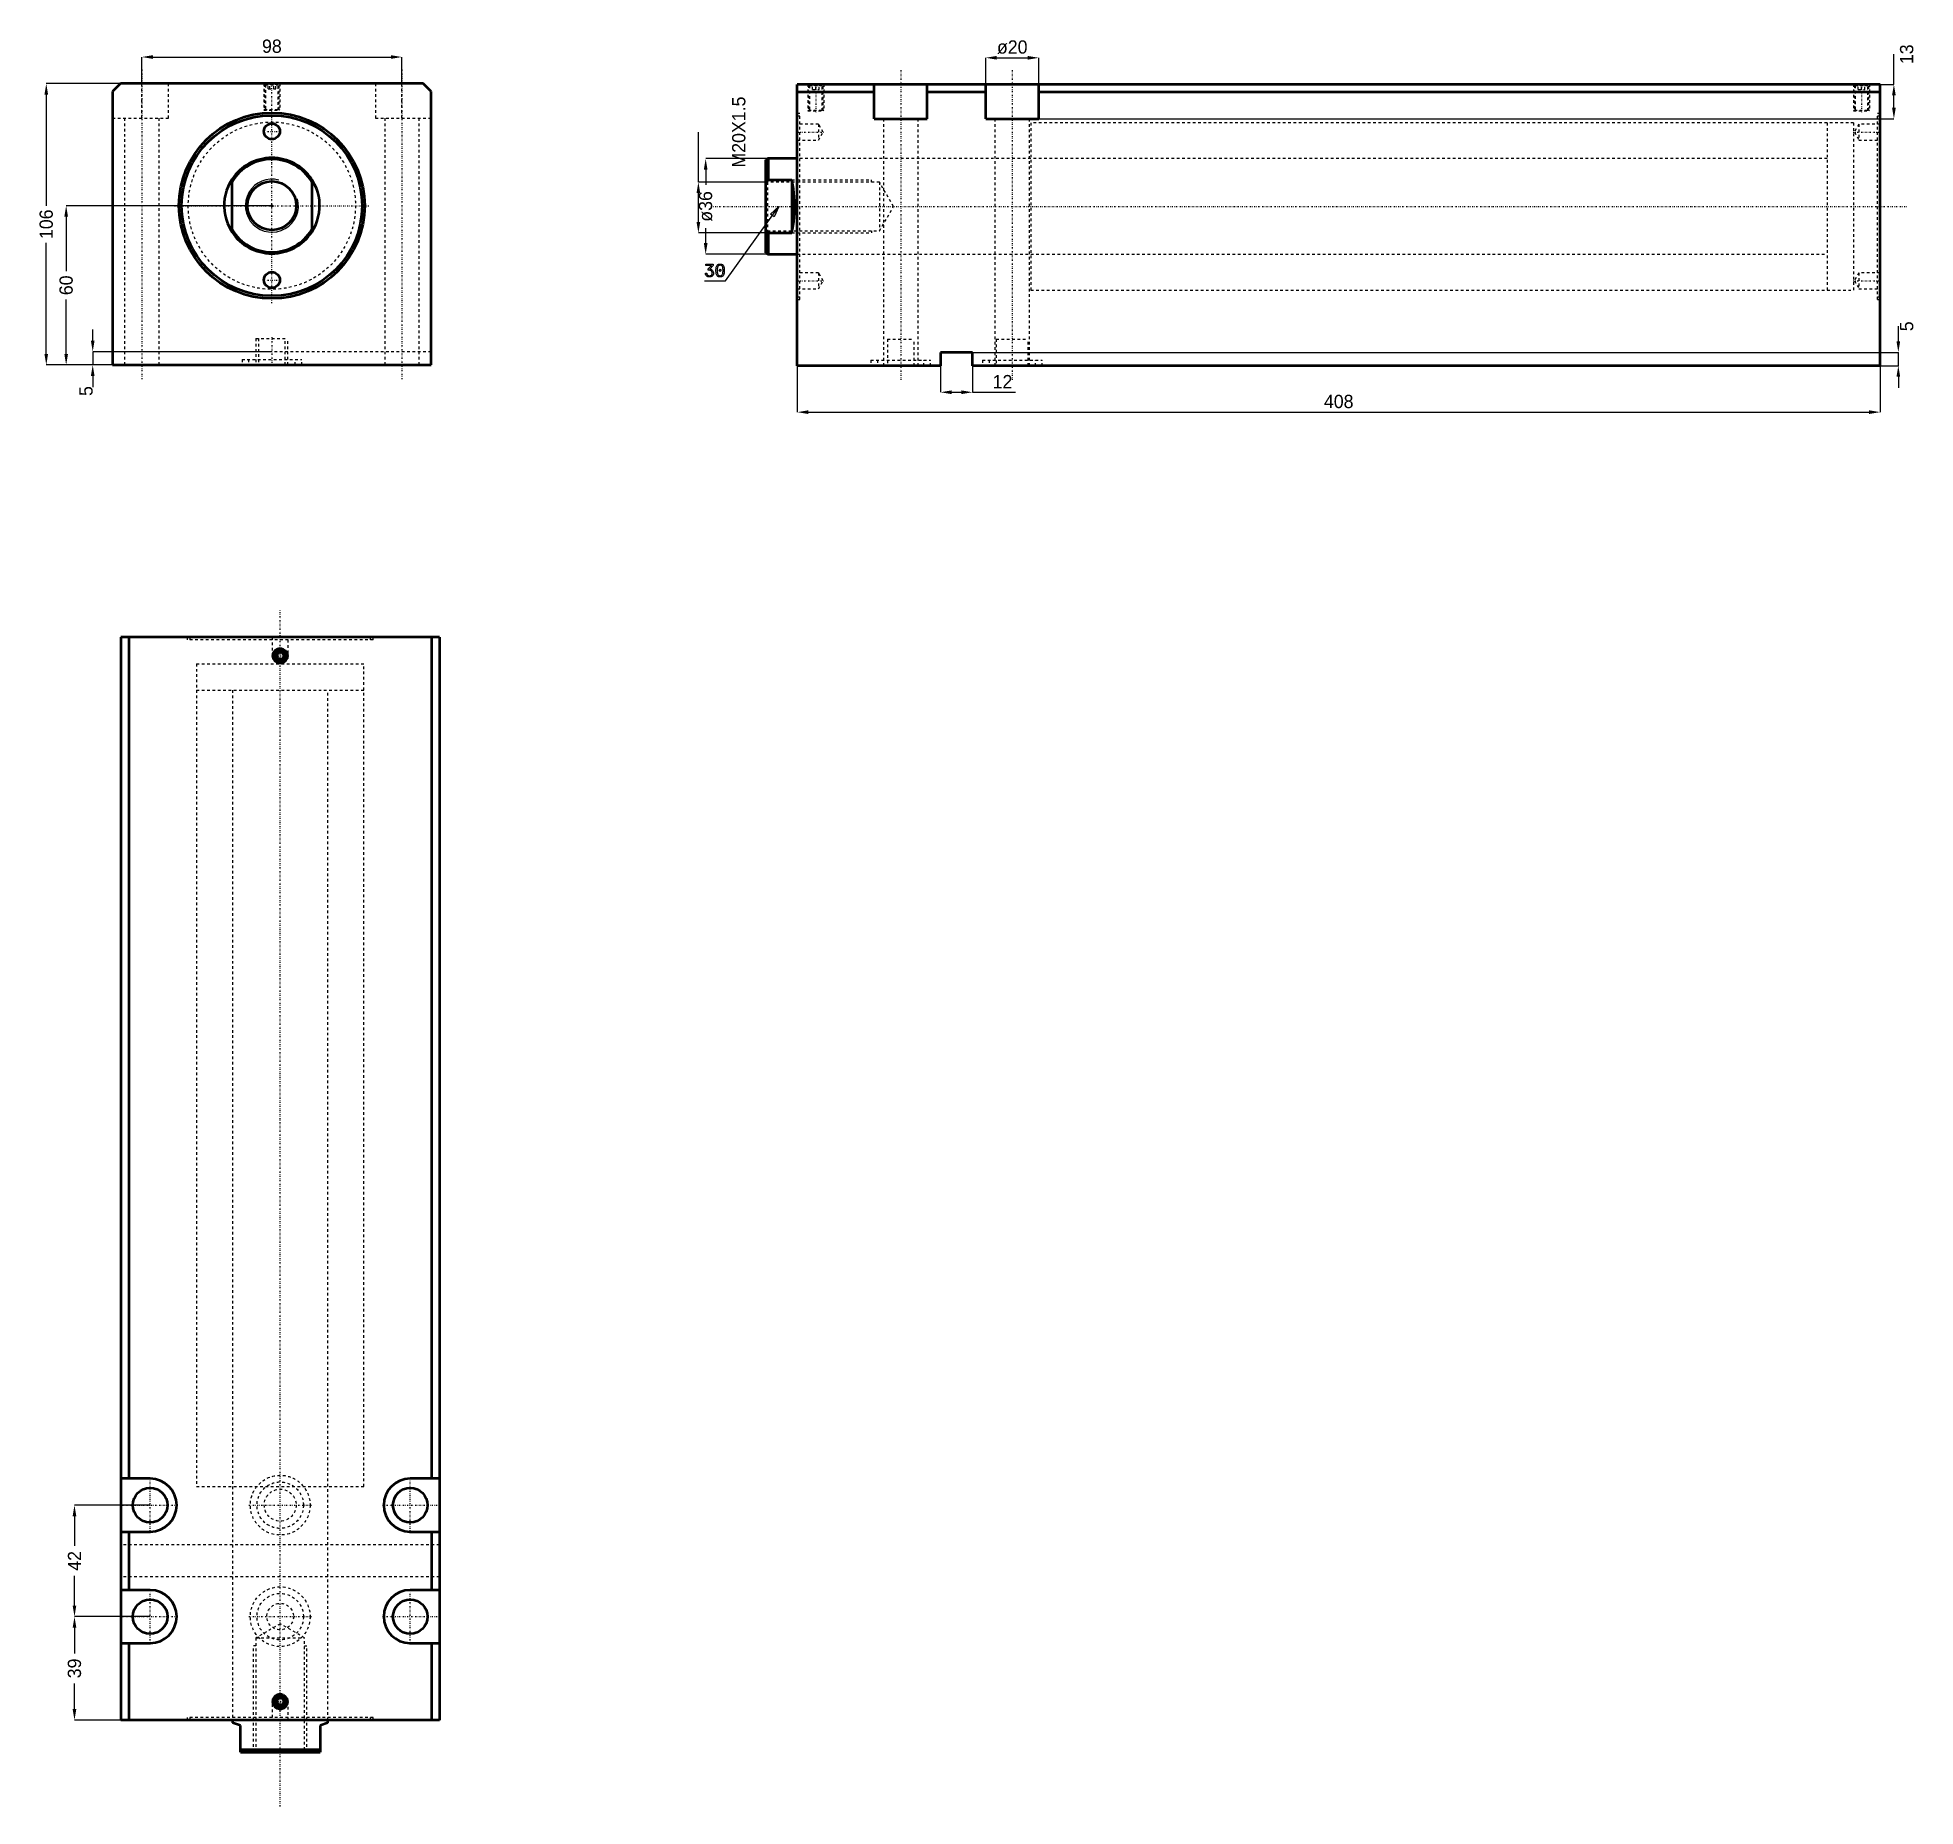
# Model space of a CAD drawing. Header units: millimetres. Extents: x -88 to 619, y -603 to 63.
import ezdxf

# ---------------------------------------------------------------- set-up
doc = ezdxf.new("R2010")
doc.units = ezdxf.units.MM
doc.linetypes.add('Center', pattern=[1.5, 0.45, -0.5, 0.05, -0.5])
doc.linetypes.add('Dashed', pattern=[2, 1, -1])
for name, color, linetype, lineweight in [('2d ConnectionPoints', 7, 'Continuous', 50), ('AM_0', 7, 'Continuous', 50), ('AM_5', 3, 'Continuous', 25), ('AM_7', 7, 'Center', 25), ('AM_9', 6, 'Dashed', 25)]:
    doc.layers.add(name, color=color, linetype=linetype, lineweight=lineweight)
doc.dimstyles.new('ISO-25', dxfattribs={"dimtxt": 2.5, "dimasz": 2.5, "dimexe": 1.25, "dimexo": 0.625, "dimtad": 1, "dimtxsty": 'Standard', "dimcen": 2.5, "dimadec": 0, "dimazin": 0, "dimtfac": 1, "dimtmove": 0, "dimatfit": 3, "dimfxl": 0, "dimarcsym": 0})

# ---------------------------------------------------------------- blocks, each defined once
blk = doc.blocks.new('1_JECX_MF_INLA_63_300_0_rod__0_in_JECX_MF_160_INLA_63_300_0__0')
at = {"layer": 'AM_0'}
for p, q in [((-15, -9.95), (-15, 9.95)), ((15, 9.95), (15, -9.95))]:
    blk.add_line(p, q, dxfattribs=at)
for points in [[(-15, 9.95), (-15.81, 8.6), (-16.5, 7.19), (-17.06, 5.73), (-17.5, 4.22), (-17.8, 2.68), (-17.97, 1.12), (-17.99, -0.45), (-17.89, -2.02), (-17.64, -3.57), (-17.26, -5.1), (-16.75, -6.58), (-16.12, -8.02), (-15.36, -9.39), (-15, -9.95)], [(15, -9.95), (15.81, -8.6), (16.5, -7.19), (17.06, -5.73), (17.5, -4.22), (17.8, -2.68), (17.97, -1.12), (17.99, 0.45), (17.89, 2.02), (17.64, 3.57), (17.26, 5.1), (16.75, 6.58), (16.12, 8.02), (15.36, 9.39), (15, 9.95)]]:
    blk.add_lwpolyline(points, dxfattribs=at)
blk.add_circle((0, 0), 9.19, dxfattribs=at)
for radius, start, end in [(18, 33.55731, 146.44269), (17.5, 31.00272, 148.99728), (17.5, 211.00272, 328.99728), (18, 213.55731, 326.44269)]:
    blk.add_arc((0, 0), radius, start, end, dxfattribs=at)
at = {"layer": 'AM_5'}
blk.add_arc((0, 0), 10, 75, 15, dxfattribs=at)
blk = doc.blocks.new('2_JECX_MF_EXLA_63_300_0_body__0_in_JECX_MF_160_INLA_63_300_0__0')
at = {"layer": 'AM_0'}
for p, q in [((-57, 46), (-60, 43)), ((-60, 43), (-60, -60)), ((57, 46), (-57, 46)), ((60, 43), (57, 46)), ((60, -60), (60, 43)), ((-60, -60), (60, -60))]:
    blk.add_line(p, q, dxfattribs=at)
for centre, radius in [((0, 0), 35), ((0, 0), 34), ((0, 28), 3), ((0, -28), 3)]:
    blk.add_circle(centre, radius, dxfattribs=at)
at = {"layer": 'AM_5', "linetype": 'Dashed'}
for p, q in [((-3, 46), (-3, 36)), ((3, 46), (3, 36))]:
    blk.add_line(p, q, dxfattribs=at)
at = {"layer": 'AM_7'}
for p, q in [((-49, 51.3), (-49, -65.3)), ((49, 51.3), (49, -65.3)), ((0, -36.75), (0, 46.5)), ((-3.15, 28), (3.15, 28)), ((-36.75, 0), (36.75, 0)), ((-3.15, -28), (3.15, -28)), ((0, -49.5), (0, -60.5))]:
    blk.add_line(p, q, dxfattribs=at)
at = {"layer": 'AM_9'}
for p, q in [((-49, 33), (-49, 46)), ((-39, 33), (-39, 46)), ((-3, 46), (-2.73, 45.73)), ((-2.73, 45.73), (-2.73, 36.27)), ((-2.73, 45.73), (2.73, 45.73)), ((-1.9, 46), (-2.4, 45.5)), ((-2.4, 45.5), (2.4, 45.5)), ((-2.4, 45.5), (-2.4, 36)), ((-1.44, 44), (-1.44, 46)), ((-1.44, 44), (1.44, 44)), ((-0.72, 44), (-0.72, 46)), ((0.72, 44), (0.72, 46)), ((1.44, 44), (1.44, 46)), ((2.4, 45.5), (1.9, 46)), ((2.4, 36), (2.4, 45.5)), ((2.73, 45.73), (3, 46)), ((2.73, 36.27), (2.73, 45.73)), ((39, 46), (39, 33)), ((49, 33), (49, 46)), ((-2.73, 36.27), (-3, 36)), ((-3, 36), (3, 36)), ((-2.73, 36.27), (2.73, 36.27)), ((3, 36), (2.73, 36.27)), ((-60, 33), (-39, 33)), ((-55.5, 33), (-55.5, -60)), ((-42.5, -60), (-42.5, 33)), ((39, 33), (60, 33)), ((42.5, 33), (42.5, -60)), ((55.5, -60), (55.5, 33)), ((60, -55), (-60, -55)), ((-6, -50), (6, -50)), ((-6, -50), (-6, -60)), ((-5, -50), (-5, -60)), ((5, -60), (5, -50)), ((6, -60), (6, -50)), ((-11.25, -57.9), (11.25, -57.9)), ((-11.25, -57.9), (-11.25, -60)), ((-8.75, -57.9), (-8.75, -60)), ((8.75, -60), (8.75, -57.9)), ((11.25, -60), (11.25, -57.9))]:
    blk.add_line(p, q, dxfattribs=at)
blk.add_circle((0, 0), 31.5, dxfattribs=at)
blk = doc.blocks.new('*D3')
at = {"layer": 'AM_5', "color": 0, "lineweight": -2}
for p, q in [((-49, 46), (-49, 56)), ((-44.83, 56), (44.83, 56)), ((49, 46), (49, 56))]:
    blk.add_line(p, q, dxfattribs=at)
at = {"layer": 'AM_5', "color": 0}
for points in [[(-44.83, 56.69), (-44.83, 55.31), (-49, 56)], [(44.83, 55.31), (44.83, 56.69), (49, 56)]]:
    blk.add_solid(points, dxfattribs=at)
at = {"layer": 'Defpoints', "color": 0}
for p in [(49, 56), (-49, 46), (49, 46)]:
    blk.add_point(p, dxfattribs=at)
at = {"layer": 'AM_5', "color": 0, "insert": (0, 60.05), "char_height": 5, "attachment_point": 5}
blk.add_mtext('98', dxfattribs=at)
blk = doc.blocks.new('*D4')
at = {"layer": 'AM_5', "color": 0, "lineweight": -2}
for p, q in [((-57, 46), (-85, 46)), ((-85, 41.83), (-85, -0.03)), ((-85, -55.83), (-85, -13.97)), ((-60, -60), (-85, -60))]:
    blk.add_line(p, q, dxfattribs=at)
at = {"layer": 'AM_5', "color": 0}
for points in [[(-84.31, 41.83), (-85.69, 41.83), (-85, 46)], [(-85.69, -55.83), (-84.31, -55.83), (-85, -60)]]:
    blk.add_solid(points, dxfattribs=at)
at = {"layer": 'Defpoints', "color": 0}
for p in [(-57, 46), (-85, -60), (-60, -60)]:
    blk.add_point(p, dxfattribs=at)
at = {"layer": 'AM_5', "color": 0, "insert": (-85, -7), "char_height": 5, "attachment_point": 5, "rotation": 90}
blk.add_mtext('106', dxfattribs=at)
blk = doc.blocks.new('*D5')
at = {"layer": 'AM_5', "color": 0, "lineweight": -2}
for p, q in [((0, 0), (-77.5, 0)), ((-77.5, -4.17), (-77.5, -24.69)), ((-77.5, -55.83), (-77.5, -35.31)), ((-60, -60), (-77.5, -60))]:
    blk.add_line(p, q, dxfattribs=at)
at = {"layer": 'AM_5', "color": 0}
for points in [[(-76.81, -4.17), (-78.19, -4.17), (-77.5, 0)], [(-78.19, -55.83), (-76.81, -55.83), (-77.5, -60)]]:
    blk.add_solid(points, dxfattribs=at)
at = {"layer": 'Defpoints', "color": 0}
for p in [(0, 0), (-77.5, -60), (-60, -60)]:
    blk.add_point(p, dxfattribs=at)
at = {"layer": 'AM_5', "color": 0, "insert": (-77.5, -30), "char_height": 5, "attachment_point": 5, "rotation": 90}
blk.add_mtext('60', dxfattribs=at)
blk = doc.blocks.new('*D6')
at = {"layer": 'AM_5', "color": 0, "lineweight": -2}
for p, q in [((-67.5, -50.83), (-67.5, -46.67)), ((0, -55), (-67.5, -55)), ((-67.5, -55), (-67.5, -60)), ((-60, -60), (-67.5, -60)), ((-67.5, -64.17), (-67.5, -68.33))]:
    blk.add_line(p, q, dxfattribs=at)
at = {"layer": 'AM_5', "color": 0}
for points in [[(-68.19, -50.83), (-66.81, -50.83), (-67.5, -55)], [(-66.81, -64.17), (-68.19, -64.17), (-67.5, -60)]]:
    blk.add_solid(points, dxfattribs=at)
at = {"layer": 'Defpoints', "color": 0}
for p in [(0, -55), (-67.5, -60), (-60, -60)]:
    blk.add_point(p, dxfattribs=at)
at = {"layer": 'AM_5', "color": 0, "insert": (-70, -69.83), "char_height": 5, "attachment_point": 5, "rotation": 90}
blk.add_mtext('5', dxfattribs=at)
blk = doc.blocks.new('1_JECX_MF_INLA_63_300_0_rod__0_in_JECX_MF_160_INLA_63_300_0__4')
at = {"layer": 'AM_0'}
for p, q in [((-18, 0), (-18, -1.03)), ((18, -1.03), (18, 0)), ((-15, -2), (-18, -1.03)), ((-15, -12), (-15, -2)), ((18, -1.03), (15, -2)), ((15, -2), (15, -12)), ((-15, -11), (15, -11)), ((-15, -12), (15, -12))]:
    blk.add_line(p, q, dxfattribs=at)
at = {"layer": 'AM_5', "linetype": 'Dashed'}
for p, q in [((-10, -12), (-10, 28)), ((-9.19, 28), (-10, 28)), ((9.19, 28), (10, 28)), ((10, -12), (10, 28))]:
    blk.add_line(p, q, dxfattribs=at)
at = {"layer": 'AM_7'}
blk.add_line((0, -32.5), (0, 418.5), dxfattribs=at)
at = {"layer": 'AM_9'}
for p, q in [((-31.5, 398), (31.5, 398)), ((-31.5, 398), (-31.5, 388)), ((31.5, 388), (31.5, 398)), ((-31.5, 388), (31.5, 388)), ((-18, 388), (-18, 0)), ((18, 0), (18, 388)), ((0, 36.3), (-9.19, 31)), ((9.19, 31), (0, 36.3)), ((-9.19, 31), (9.19, 31)), ((-9.19, 31), (-9.19, -11.19)), ((9.19, -11.19), (9.19, 31)), ((-9.19, -11.19), (-10, -12)), ((-9.19, -11.19), (9.19, -11.19)), ((10, -12), (9.19, -11.19))]:
    blk.add_line(p, q, dxfattribs=at)
blk = doc.blocks.new('2_JECX_MF_EXLA_63_300_0_body__0_in_JECX_MF_160_INLA_63_300_0__4')
at = {"layer": 'AM_0'}
for p, q in [((60, 408), (-60, 408)), ((-60, 408), (-60, 0)), ((-57, 408), (-57, 91)), ((57, 408), (57, 91)), ((60, 408), (60, 0)), ((-0.72, 402.25), (-1.44, 401)), ((-1.44, 401), (-0.72, 399.75)), ((0.72, 402.25), (-0.72, 402.25)), ((-0.72, 399.75), (0.72, 399.75)), ((1.44, 401), (0.72, 402.25)), ((0.72, 399.75), (1.44, 401)), ((-49, 91), (-60, 91)), ((60, 91), (49, 91)), ((-60, 71), (-49, 71)), ((-57, 71), (-57, 49)), ((49, 71), (60, 71)), ((57, 71), (57, 49)), ((-49, 49), (-60, 49)), ((60, 49), (49, 49)), ((-60, 29), (-49, 29)), ((-57, 29), (-57, 0)), ((49, 29), (60, 29)), ((57, 29), (57, 0)), ((-0.72, 8.25), (-1.44, 7)), ((0.72, 8.25), (-0.72, 8.25)), ((1.44, 7), (0.72, 8.25)), ((60, 0), (-60, 0)), ((-1.44, 7), (-0.72, 5.75)), ((-0.72, 5.75), (0.72, 5.75)), ((0.72, 5.75), (1.44, 7))]:
    blk.add_line(p, q, dxfattribs=at)
for centre, radius in [((0, 401), 2.73), ((0, 401), 2.4), ((0, 401), 1.9), ((-49, 81), 6.5), ((49, 81), 6.5), ((-49, 39), 6.5), ((49, 39), 6.5), ((0, 7), 2.73), ((0, 7), 2.4), ((0, 7), 1.9)]:
    blk.add_circle(centre, radius, dxfattribs=at)
for centre, start, end in [((-49, 81), 270, 90), ((49, 81), 90, 270), ((-49, 39), 270, 90), ((49, 39), 90, 270)]:
    blk.add_arc(centre, 10, start, end, dxfattribs=at)
at = {"layer": 'AM_5'}
for centre in [(0, 401), (0, 7)]:
    blk.add_arc(centre, 3, 75, 15, dxfattribs=at)
at = {"layer": 'AM_7'}
for p, q in [((-3.15, 401), (3.15, 401)), ((-49, 70.5), (-49, 91.5)), ((49, 70.5), (49, 91.5)), ((-59.5, 81), (-38.5, 81)), ((-11.81, 81), (11.81, 81)), ((38.5, 81), (59.5, 81)), ((-49, 28.5), (-49, 49.5)), ((49, 28.5), (49, 49.5)), ((-59.5, 39), (-38.5, 39)), ((-11.81, 39), (11.81, 39)), ((38.5, 39), (59.5, 39)), ((-3.15, 7), (3.15, 7))]:
    blk.add_line(p, q, dxfattribs=at)
at = {"layer": 'AM_9'}
for p, q in [((-35, 408), (-35, 407)), ((35, 407), (-35, 407)), ((-34, 408), (-34, 407)), ((-3, 408), (-3, 400)), ((3, 400), (3, 408)), ((34, 407), (34, 408)), ((35, 407), (35, 408)), ((-31.5, 398), (31.5, 398)), ((-31.5, 398), (-31.5, 88)), ((-3, 400), (0, 398.27)), ((-3, 400), (3, 400)), ((0, 398.27), (3, 400)), ((31.5, 88), (31.5, 398)), ((-31.5, 88), (31.5, 88)), ((-18, 88), (-18, 0)), ((18, 0), (18, 88)), ((60, 66), (-60, 66)), ((60, 54), (-60, 54)), ((0, 9.73), (-3, 8)), ((-3, 8), (3, 8)), ((-3, 8), (-3, 0)), ((3, 8), (0, 9.73)), ((3, 0), (3, 8)), ((35, 1), (-35, 1)), ((-35, 1), (-35, 0)), ((-34, 1), (-34, 0)), ((34, 0), (34, 1)), ((35, 0), (35, 1))]:
    blk.add_line(p, q, dxfattribs=at)
for centre, radius in [((0, 81), 11.25), ((0, 81), 8.75), ((0, 81), 6), ((0, 39), 11.25), ((0, 39), 8.75), ((0, 39), 5)]:
    blk.add_circle(centre, radius, dxfattribs=at)
blk = doc.blocks.new('*D12')
at = {"layer": 'AM_5', "color": 0, "lineweight": -2}
for p, q in [((-45.87, -489.55), (-74.37, -489.55)), ((-74.37, -493.72), (-74.37, -504.88)), ((-74.37, -527.38), (-74.37, -516.22)), ((-45.87, -531.55), (-74.37, -531.55))]:
    blk.add_line(p, q, dxfattribs=at)
at = {"layer": 'AM_5', "color": 0}
for points in [[(-75.06, -493.72), (-73.68, -493.72), (-74.37, -489.55)], [(-75.06, -527.38), (-73.68, -527.38), (-74.37, -531.55)]]:
    blk.add_solid(points, dxfattribs=at)
at = {"layer": 'Defpoints', "color": 0}
for p in [(-74.37, -489.55), (-45.87, -489.55), (-45.87, -531.55)]:
    blk.add_point(p, dxfattribs=at)
at = {"layer": 'AM_5', "color": 0, "insert": (-74.37, -510.55), "char_height": 5, "attachment_point": 5, "rotation": 90}
blk.add_mtext('42', dxfattribs=at)
blk = doc.blocks.new('*D13')
at = {"layer": 'AM_5', "color": 0, "lineweight": -2}
for p, q in [((-45.87, -531.55), (-74.37, -531.55)), ((-74.37, -535.72), (-74.37, -545.38)), ((-74.37, -566.38), (-74.37, -556.72)), ((-56.87, -570.55), (-74.37, -570.55))]:
    blk.add_line(p, q, dxfattribs=at)
at = {"layer": 'AM_5', "color": 0}
for points in [[(-75.06, -535.72), (-73.68, -535.72), (-74.37, -531.55)], [(-75.06, -566.38), (-73.68, -566.38), (-74.37, -570.55)]]:
    blk.add_solid(points, dxfattribs=at)
at = {"layer": 'Defpoints', "color": 0}
for p in [(-45.87, -531.55), (-74.37, -570.55), (-56.87, -570.55)]:
    blk.add_point(p, dxfattribs=at)
at = {"layer": 'AM_5', "color": 0, "insert": (-74.37, -551.05), "char_height": 5, "attachment_point": 5, "rotation": 90}
blk.add_mtext('39', dxfattribs=at)
blk = doc.blocks.new('1_JECX_MF_INLA_63_300_0_rod__0_in_JECX_MF_160_INLA_63_300_0__2')
at = {"layer": 'AM_0'}
for p, q in [((-11, 18), (-12, 17.5)), ((-12, 17.5), (-12, -17.5)), ((0, 18), (-11, 18)), ((-11, 18), (-11, 9.95)), ((-11, 9.95), (-12, 9.01)), ((-2, 9.95), (-11, 9.95)), ((-2, 9.95), (-2, -9.95)), ((-12, -9.01), (-11, -9.95)), ((-11, -9.95), (-2, -9.95)), ((-11, -9.95), (-11, -18)), ((-12, -17.5), (-11, -18)), ((-11, -18), (0, -18))]:
    blk.add_line(p, q, dxfattribs=at)
blk.add_lwpolyline([(-2, -9.95), (-1.74, -8.6), (-1.51, -7.19), (-1.33, -5.73), (-1.19, -4.22), (-1.09, -2.68), (-1.04, -1.12), (-1.03, 0.45), (-1.06, 2.02), (-1.14, 3.57), (-1.26, 5.1), (-1.43, 6.58), (-1.64, 8.02), (-1.88, 9.39), (-2, 9.95)], dxfattribs=at)
at = {"layer": 'AM_5', "linetype": 'Dashed'}
for p, q in [((-12, 10), (28, 10)), ((28, 9.19), (28, 10)), ((-12, -10), (28, -10)), ((28, -9.19), (28, -10))]:
    blk.add_line(p, q, dxfattribs=at)
at = {"layer": 'AM_7'}
blk.add_line((-32.5, 0), (418.5, 0), dxfattribs=at)
at = {"layer": 'AM_9'}
for p, q in [((398, 31.5), (388, 31.5)), ((388, 31.5), (388, -31.5)), ((398, 31.5), (398, -31.5)), ((388, 18), (0, 18)), ((-11.19, 9.19), (-12, 10)), ((31, 9.19), (-11.19, 9.19)), ((-11.19, 9.19), (-11.19, -9.19)), ((36.3, 0), (31, 9.19)), ((31, 9.19), (31, -9.19)), ((31, -9.19), (36.3, 0)), ((-12, -10), (-11.19, -9.19)), ((-11.19, -9.19), (31, -9.19)), ((0, -18), (388, -18)), ((388, -31.5), (398, -31.5))]:
    blk.add_line(p, q, dxfattribs=at)
blk = doc.blocks.new('2_JECX_MF_EXLA_63_300_0_body__0_in_JECX_MF_160_INLA_63_300_0__2')
at = {"layer": 'AM_0'}
for p, q in [((0, -60), (0, 46)), ((408, 46), (0, 46)), ((29, 43), (0, 43)), ((29, 33), (29, 46)), ((49, 33), (49, 46)), ((71, 43), (49, 43)), ((71, 33), (71, 46)), ((91, 33), (91, 46)), ((408, 43), (91, 43)), ((408, -60), (408, 46)), ((29, 33), (49, 33)), ((71, 33), (91, 33)), ((66, -55), (54, -55)), ((54, -55), (54, -60)), ((66, -60), (66, -55)), ((54, -60), (0, -60)), ((408, -60), (66, -60))]:
    blk.add_line(p, q, dxfattribs=at)
at = {"layer": 'AM_5', "linetype": 'Dashed'}
for p, q in [((4, 46), (4, 36)), ((10, 46), (10, 36)), ((398, 46), (398, 36)), ((404, 46), (404, 36))]:
    blk.add_line(p, q, dxfattribs=at)
at = {"layer": 'AM_7'}
for p, q in [((39, 51.3), (39, -65.3)), ((81, 51.3), (81, -65.3)), ((7, 46.5), (7, 35.5)), ((401, 46.5), (401, 35.5)), ((-0.49, 28), (10.22, 28)), ((397.78, 28), (408.49, 28)), ((-0.49, -28), (10.22, -28)), ((397.78, -28), (408.49, -28))]:
    blk.add_line(p, q, dxfattribs=at)
at = {"layer": 'AM_9'}
for p, q in [((4, 46), (4.27, 45.73)), ((4.27, 45.73), (4.27, 36.27)), ((4.27, 45.73), (9.73, 45.73)), ((5.1, 46), (4.6, 45.5)), ((4.6, 45.5), (9.4, 45.5)), ((4.6, 45.5), (4.6, 36)), ((5.75, 44), (5.75, 46)), ((5.75, 44), (8.25, 44)), ((7, 44), (7, 46)), ((8.25, 44), (8.25, 46)), ((9.4, 45.5), (8.9, 46)), ((9.4, 36), (9.4, 45.5)), ((9.73, 45.73), (10, 46)), ((9.73, 36.27), (9.73, 45.73)), ((398, 46), (398.27, 45.73)), ((398.27, 45.73), (398.27, 36.27)), ((398.27, 45.73), (403.73, 45.73)), ((399.1, 46), (398.6, 45.5)), ((398.6, 45.5), (403.4, 45.5)), ((398.6, 45.5), (398.6, 36)), ((399.75, 44), (399.75, 46)), ((399.75, 44), (402.25, 44)), ((401, 44), (401, 46)), ((402.25, 44), (402.25, 46)), ((403.4, 45.5), (402.9, 46)), ((403.4, 36), (403.4, 45.5)), ((403.73, 45.73), (404, 46)), ((403.73, 36.27), (403.73, 45.73)), ((4.27, 36.27), (4, 36)), ((4, 36), (10, 36)), ((4.27, 36.27), (9.73, 36.27)), ((10, 36), (9.73, 36.27)), ((398.27, 36.27), (398, 36)), ((398, 36), (404, 36)), ((398.27, 36.27), (403.73, 36.27)), ((404, 36), (403.73, 36.27)), ((1, 35), (0, 35)), ((1, 34), (0, 34)), ((8, 31), (0, 31)), ((1, -35), (1, 35)), ((9.73, 28), (8, 31)), ((8, 31), (8, 25)), ((32.5, 33), (32.5, -60)), ((45.5, -60), (45.5, 33)), ((74.5, 33), (74.5, -60)), ((87.5, -60), (87.5, 33)), ((398, 31.5), (88, 31.5)), ((88, 31.5), (88, -31.5)), ((398, 31.5), (398, -31.5)), ((400, 31), (398.27, 28)), ((408, 31), (400, 31)), ((400, 31), (400, 25)), ((407, -35), (407, 35)), ((408, 35), (407, 35)), ((408, 34), (407, 34)), ((0, 25), (8, 25)), ((8, 25), (9.73, 28)), ((398.27, 28), (400, 25)), ((400, 25), (408, 25)), ((88, 18), (0, 18)), ((0, -18), (88, -18)), ((8, -25), (0, -25)), ((9.73, -28), (8, -25)), ((8, -25), (8, -31)), ((8, -31), (9.73, -28)), ((400, -25), (398.27, -28)), ((398.27, -28), (400, -31)), ((408, -25), (400, -25)), ((400, -25), (400, -31)), ((0, -31), (8, -31)), ((0, -34), (1, -34)), ((0, -35), (1, -35)), ((88, -31.5), (398, -31.5)), ((400, -31), (408, -31)), ((407, -34), (408, -34)), ((407, -35), (408, -35)), ((34, -50), (44, -50)), ((34, -50), (34, -60)), ((44, -60), (44, -50)), ((75, -50), (87, -50)), ((75, -50), (75, -60)), ((87, -60), (87, -50)), ((27.75, -57.9), (50.25, -57.9)), ((27.75, -57.9), (27.75, -60)), ((30.25, -57.9), (30.25, -60)), ((47.75, -60), (47.75, -57.9)), ((50.25, -60), (50.25, -57.9)), ((69.75, -57.9), (92.25, -57.9)), ((69.75, -57.9), (69.75, -60)), ((72.25, -57.9), (72.25, -60)), ((89.75, -60), (89.75, -57.9)), ((92.25, -60), (92.25, -57.9))]:
    blk.add_line(p, q, dxfattribs=at)
blk = doc.blocks.new('*D24')
at = {"layer": 'AM_5', "color": 0, "lineweight": -2}
for p, q in [((268.93, 45.71), (268.93, 55.71)), ((273.1, 55.71), (284.77, 55.71)), ((288.93, 45.71), (288.93, 55.71))]:
    blk.add_line(p, q, dxfattribs=at)
at = {"layer": 'AM_5', "color": 0}
for points in [[(273.1, 56.41), (273.1, 55.02), (268.93, 55.71)], [(284.77, 56.41), (284.77, 55.02), (288.93, 55.71)]]:
    blk.add_solid(points, dxfattribs=at)
at = {"layer": 'Defpoints', "color": 0}
for p in [(288.93, 55.71), (268.93, 45.71), (288.93, 45.71)]:
    blk.add_point(p, dxfattribs=at)
at = {"layer": 'AM_5', "color": 0, "insert": (278.93, 59.71), "char_height": 5, "attachment_point": 5}
blk.add_mtext('ø20', dxfattribs=at)
blk = doc.blocks.new('*D25')
at = {"layer": 'AM_5', "color": 0, "lineweight": -2}
for p, q in [((611.1, 45.71), (611.1, 57.05)), ((288.93, 45.71), (611.1, 45.71)), ((611.1, 36.88), (611.1, 41.55)), ((288.93, 32.71), (611.1, 32.71))]:
    blk.add_line(p, q, dxfattribs=at)
at = {"layer": 'AM_5', "color": 0}
for points in [[(610.41, 41.55), (611.79, 41.55), (611.1, 45.71)], [(610.41, 36.88), (611.79, 36.88), (611.1, 32.71)]]:
    blk.add_solid(points, dxfattribs=at)
at = {"layer": 'Defpoints', "color": 0}
for p in [(288.93, 45.71), (611.1, 45.71), (288.93, 32.71)]:
    blk.add_point(p, dxfattribs=at)
at = {"layer": 'AM_5', "color": 0, "insert": (615.93, 57.05), "char_height": 5, "attachment_point": 5, "rotation": 90}
blk.add_mtext('13', dxfattribs=at)
blk = doc.blocks.new('*D26')
at = {"layer": 'AM_5', "color": 0, "lineweight": -2}
for p, q in [((197.93, -60.29), (197.93, -77.79)), ((605.93, -60.29), (605.93, -77.79)), ((202.1, -77.79), (601.77, -77.79))]:
    blk.add_line(p, q, dxfattribs=at)
at = {"layer": 'AM_5', "color": 0}
for points in [[(202.1, -77.09), (202.1, -78.48), (197.93, -77.79)], [(601.77, -77.09), (601.77, -78.48), (605.93, -77.79)]]:
    blk.add_solid(points, dxfattribs=at)
at = {"layer": 'Defpoints', "color": 0}
for p in [(197.93, -60.29), (605.93, -60.29), (605.93, -77.79)]:
    blk.add_point(p, dxfattribs=at)
at = {"layer": 'AM_5', "color": 0, "insert": (401.93, -73.79), "char_height": 5, "attachment_point": 5}
blk.add_mtext('408', dxfattribs=at)
blk = doc.blocks.new('*D27')
at = {"layer": 'AM_5', "color": 0, "lineweight": -2}
for p, q in [((186.93, 17.71), (163.43, 17.71)), ((163.43, 13.55), (163.43, 7.88)), ((163.43, -14.12), (163.43, -8.45)), ((186.93, -18.29), (163.43, -18.29))]:
    blk.add_line(p, q, dxfattribs=at)
at = {"layer": 'AM_5', "color": 0}
for points in [[(162.74, 13.55), (164.13, 13.55), (163.43, 17.71)], [(162.74, -14.12), (164.13, -14.12), (163.43, -18.29)]]:
    blk.add_solid(points, dxfattribs=at)
at = {"layer": 'Defpoints', "color": 0}
for p in [(163.43, 17.71), (186.93, 17.71), (186.93, -18.29)]:
    blk.add_point(p, dxfattribs=at)
at = {"layer": 'AM_5', "color": 0, "insert": (163.43, -0.29), "char_height": 5, "attachment_point": 5, "rotation": 90}
blk.add_mtext('ø36', dxfattribs=at)
blk = doc.blocks.new('*D28')
at = {"layer": 'AM_5', "color": 0, "lineweight": -2}
for p, q in [((251.93, -55.29), (251.93, -70.29)), ((263.93, -60.29), (263.93, -70.29)), ((256.1, -70.29), (259.77, -70.29)), ((263.93, -70.29), (280.1, -70.29))]:
    blk.add_line(p, q, dxfattribs=at)
at = {"layer": 'AM_5', "color": 0}
for points in [[(256.1, -69.59), (256.1, -70.98), (251.93, -70.29)], [(259.77, -69.59), (259.77, -70.98), (263.93, -70.29)]]:
    blk.add_solid(points, dxfattribs=at)
at = {"layer": 'Defpoints', "color": 0}
for p in [(251.93, -55.29), (263.93, -60.29), (263.93, -70.29)]:
    blk.add_point(p, dxfattribs=at)
at = {"layer": 'AM_5', "color": 0, "insert": (275.27, -66.29), "char_height": 5, "attachment_point": 5}
blk.add_mtext('12', dxfattribs=at)
blk = doc.blocks.new('*D29')
at = {"layer": 'AM_5', "color": 0, "lineweight": -2}
for p, q in [((612.77, -51.12), (612.77, -45.45)), ((251.93, -55.29), (612.77, -55.29)), ((612.77, -60.29), (612.77, -55.29)), ((263.93, -60.29), (612.77, -60.29)), ((612.77, -64.45), (612.77, -68.62))]:
    blk.add_line(p, q, dxfattribs=at)
at = {"layer": 'AM_5', "color": 0}
for points in [[(612.07, -51.12), (613.46, -51.12), (612.77, -55.29)], [(612.07, -64.45), (613.46, -64.45), (612.77, -60.29)]]:
    blk.add_solid(points, dxfattribs=at)
at = {"layer": 'Defpoints', "color": 0}
for p in [(251.93, -55.29), (263.93, -60.29), (612.77, -60.29)]:
    blk.add_point(p, dxfattribs=at)
at = {"layer": 'AM_5', "color": 0, "insert": (615.93, -45.45), "char_height": 5, "attachment_point": 5, "rotation": 90}
blk.add_mtext('5', dxfattribs=at)
blk = doc.blocks.new('*D30')
at = {"layer": 'AM_5', "color": 0, "lineweight": -2}
for p, q in [((160.68, 8.9), (160.68, 27.73)), ((186.75, 8.9), (160.68, 8.9)), ((160.68, -6.12), (160.68, 4.73)), ((185.93, -10.29), (160.68, -10.29))]:
    blk.add_line(p, q, dxfattribs=at)
at = {"layer": 'AM_5', "color": 0}
for points in [[(159.99, 4.73), (161.38, 4.73), (160.68, 8.9)], [(159.99, -6.12), (161.38, -6.12), (160.68, -10.29)]]:
    blk.add_solid(points, dxfattribs=at)
at = {"layer": 'Defpoints', "color": 0}
for p in [(186.75, 8.9), (160.68, -10.29), (185.93, -10.29)]:
    blk.add_point(p, dxfattribs=at)
at = {"layer": 'AM_5', "color": 0, "insert": (175.93, 27.73), "char_height": 5, "attachment_point": 5, "rotation": 90}
blk.add_mtext('M20X1.5', dxfattribs=at)

msp = doc.modelspace()

# ---------------------------------------------------------------- linework, layer by layer
at = {"layer": '2d ConnectionPoints'}
for p in [(0, 0), (197.933, -0.288), (3.13, -570.551)]:
    msp.add_point(p, dxfattribs=at)
at = {"layer": 'AM_5'}
for p, q in [((170.933, -28.288), (190.933, -0.288)), ((162.933, -28.288), (170.933, -28.288))]:
    msp.add_line(p, q, dxfattribs=at)
for points in [[(190.933, -0.288), (189.19, -4.163), (187.833, -3.194), (190.933, -0.288)], [(163.866, -25.481), (163.866, -25.481), (163.872, -25.592), (163.901, -25.746), (163.901, -25.746), (163.955, -25.888), (164.004, -25.975), (164.004, -25.975), (164.063, -26.056), (164.166, -26.162), (164.166, -26.162), (164.285, -26.251), (164.373, -26.3), (164.373, -26.3), (164.467, -26.341), (164.612, -26.386), (164.612, -26.386), (164.763, -26.41), (164.867, -26.414), (164.867, -26.414), (164.978, -26.41), (165.138, -26.385), (165.138, -26.385), (165.291, -26.34), (165.39, -26.299), (165.39, -26.299), (165.484, -26.249), (165.61, -26.159), (165.61, -26.159), (165.718, -26.052), (165.78, -25.971), (165.78, -25.971), (165.833, -25.883), (165.89, -25.742), (165.89, -25.742), (165.921, -25.589), (165.927, -25.481), (165.927, -25.481), (165.918, -25.328), (165.875, -25.115), (165.875, -25.115), (165.796, -24.925), (165.722, -24.81), (165.722, -24.81), (165.634, -24.706), (165.479, -24.57), (165.479, -24.57), (165.298, -24.458), (165.161, -24.398), (165.161, -24.398), (165.015, -24.348), (164.781, -24.294), (164.781, -24.294), (164.531, -24.265), (164.354, -24.259), (164.354, -23.804), (165.673, -22.511), (163.47, -22.511), (163.47, -22.075), (166.291, -22.075), (166.291, -22.53), (164.942, -23.863), (164.942, -23.863), (165.236, -23.931), (165.611, -24.078), (165.611, -24.078), (165.906, -24.279), (166.058, -24.443), (166.058, -24.443), (166.179, -24.625), (166.311, -24.923), (166.311, -24.923), (166.381, -25.249), (166.395, -25.481), (166.395, -25.481), (166.386, -25.65), (166.338, -25.884), (166.338, -25.884), (166.249, -26.097), (166.167, -26.227), (166.167, -26.227), (166.071, -26.347), (165.907, -26.502), (165.907, -26.502), (165.719, -26.63), (165.581, -26.7), (165.581, -26.7), (165.436, -26.757), (165.213, -26.82), (165.213, -26.82), (164.984, -26.853), (164.828, -26.859), (164.828, -26.859), (164.677, -26.853), (164.457, -26.82), (164.457, -26.82), (164.247, -26.759), (164.112, -26.702), (164.112, -26.702), (163.983, -26.633), (163.811, -26.506), (163.811, -26.506), (163.662, -26.351), (163.575, -26.232), (163.575, -26.232), (163.502, -26.102), (163.423, -25.888), (163.423, -25.888), (163.38, -25.652), (163.372, -25.481), (163.866, -25.481)], [(168.88, -26.853), (168.88, -26.853), (168.635, -26.841), (168.312, -26.778), (168.312, -26.778), (168.044, -26.662), (167.895, -26.554), (167.895, -26.554), (167.768, -26.425), (167.61, -26.199), (167.61, -26.199), (167.492, -25.933), (167.436, -25.733), (167.436, -25.733), (167.393, -25.514), (167.347, -25.143), (167.347, -25.143), (167.322, -24.723), (167.317, -24.415), (167.317, -24.415), (167.322, -24.115), (167.347, -23.704), (167.347, -23.704), (167.394, -23.339), (167.437, -23.122), (167.437, -23.122), (167.494, -22.924), (167.613, -22.66), (167.613, -22.66), (167.772, -22.435), (167.9, -22.308), (167.9, -22.308), (168.049, -22.201), (168.317, -22.085), (168.317, -22.085), (168.637, -22.022), (168.88, -22.01), (168.88, -22.01), (169.124, -22.022), (169.446, -22.085), (169.446, -22.085), (169.714, -22.201), (169.863, -22.308), (169.863, -22.308), (169.992, -22.435), (170.151, -22.66), (170.151, -22.66), (170.27, -22.923), (170.328, -23.12), (170.328, -23.12), (170.372, -23.337), (170.419, -23.702), (170.419, -23.702), (170.445, -24.114), (170.45, -24.415), (170.45, -24.415), (170.445, -24.718), (170.418, -25.134), (170.418, -25.134), (170.369, -25.504), (170.323, -25.725), (170.323, -25.725), (170.264, -25.927), (170.142, -26.195), (170.142, -26.195), (169.981, -26.423), (169.852, -26.552), (169.852, -26.552), (169.703, -26.66), (169.437, -26.778), (169.437, -26.778), (169.12, -26.841), (168.88, -26.853)], [(168.88, -26.424), (168.88, -26.424), (169.051, -26.413), (169.277, -26.359), (169.277, -26.359), (169.466, -26.257), (169.571, -26.164), (169.571, -26.164), (169.661, -26.053), (169.773, -25.861), (169.773, -25.861), (169.856, -25.638), (169.896, -25.472), (169.896, -25.472), (169.926, -25.291), (169.958, -24.991), (169.958, -24.991), (169.975, -24.657), (169.979, -24.415), (169.979, -24.415), (169.976, -24.159), (169.96, -23.813), (169.96, -23.813), (169.932, -23.513), (169.906, -23.338), (169.906, -23.338), (169.87, -23.18), (169.791, -22.97), (169.791, -22.97), (169.682, -22.789), (169.594, -22.686), (169.594, -22.686), (169.489, -22.6), (169.296, -22.506), (169.296, -22.506), (169.061, -22.456), (168.88, -22.446), (168.88, -22.446), (168.701, -22.456), (168.467, -22.506), (168.467, -22.506), (168.276, -22.6), (168.172, -22.686), (168.172, -22.686), (168.083, -22.789), (167.975, -22.97), (167.975, -22.97), (167.897, -23.18), (167.861, -23.338), (167.861, -23.338), (167.835, -23.513), (167.806, -23.813), (167.806, -23.813), (167.791, -24.159), (167.788, -24.415), (167.788, -24.415), (167.791, -24.66), (167.808, -24.996), (167.808, -24.996), (167.839, -25.295), (167.868, -25.475), (167.868, -25.475), (167.906, -25.64), (167.988, -25.862), (167.988, -25.862), (168.098, -26.053), (168.188, -26.164), (168.188, -26.164), (168.293, -26.257), (168.481, -26.359), (168.481, -26.359), (168.708, -26.413), (168.88, -26.424)], [(168.445, -24.415), (168.88, -23.928), (169.316, -24.415), (168.88, -24.857), (168.445, -24.415)]]:
    msp.add_lwpolyline(points, dxfattribs=at)

# ---------------------------------------------------------------- block references
for name, p in [('2_JECX_MF_EXLA_63_300_0_body__0_in_JECX_MF_160_INLA_63_300_0__0', (0, 0)), ('2_JECX_MF_EXLA_63_300_0_body__0_in_JECX_MF_160_INLA_63_300_0__2', (197.933, -0.288)), ('1_JECX_MF_INLA_63_300_0_rod__0_in_JECX_MF_160_INLA_63_300_0__2', (197.933, -0.288)), ('1_JECX_MF_INLA_63_300_0_rod__0_in_JECX_MF_160_INLA_63_300_0__0', (0, 0)), ('1_JECX_MF_INLA_63_300_0_rod__0_in_JECX_MF_160_INLA_63_300_0__4', (3.13, -570.551)), ('2_JECX_MF_EXLA_63_300_0_body__0_in_JECX_MF_160_INLA_63_300_0__4', (3.13, -570.551))]:
    msp.add_blockref(name, p)

# ---------------------------------------------------------------- dimensions: what is measured, and where the dimension line sits
for base, p1, p2, text, picture, middle in [((49, 56), (-49, 46), (49, 46), '98', '*D3', (0, 56)), ((288.933, 55.712), (268.933, 45.712), (288.933, 45.712), 'ø20', '*D24', (278.933, 55.712)), ((263.933, -70.288), (251.933, -55.288), (263.933, -60.288), '12', '*D28', (275.267, -70.288)), ((605.933, -77.788), (197.933, -60.288), (605.933, -60.288), '408', '*D26', (401.933, -77.788))]:
    dim = msp.add_linear_dim(base=base, p1=p1, p2=p2, text=text, dimstyle='ISO-25', override={"dimtxt": 5, "dimasz": 4.166667, "dimexe": 0, "dimexo": 0, "dimgap": 1.5}, dxfattribs=at)
    dim.commit()
    dim.dimension.update_dxf_attribs({"geometry": picture, "text_midpoint": middle, "dimtype": 160})
for base, p1, p2, text, picture, middle in [((611.1, 45.712), (288.933, 32.712), (288.933, 45.712), '13', '*D25', (615.933, 57.045)), ((-85, -60), (-57, 46), (-60, -60), '106', '*D4', (-85, -7)), ((160.683, -10.288), (186.745, 8.9), (185.933, -10.288), 'M20X1.5', '*D30', (175.933, 27.733)), ((163.433, 17.712), (186.933, -18.288), (186.933, 17.712), 'ø36', '*D27', (163.433, -0.288)), ((-77.5, -60), (0, 0), (-60, -60), '60', '*D5', (-77.5, -30)), ((-67.5, -60), (0, -55), (-60, -60), '5', '*D6', (-70, -69.833)), ((612.767, -60.288), (251.933, -55.288), (263.933, -60.288), '5', '*D29', (615.933, -45.455)), ((-74.37, -489.551), (-45.87, -531.551), (-45.87, -489.551), '42', '*D12', (-74.37, -510.551)), ((-74.37, -570.551), (-45.87, -531.551), (-56.87, -570.551), '39', '*D13', (-74.37, -551.051))]:
    dim = msp.add_linear_dim(base=base, p1=p1, p2=p2, angle=90, text=text, dimstyle='ISO-25', override={"dimtxt": 5, "dimasz": 4.166667, "dimexe": 0, "dimexo": 0, "dimgap": 1.5}, dxfattribs=at)
    dim.commit()
    dim.dimension.update_dxf_attribs({"geometry": picture, "text_midpoint": middle, "dimtype": 160, "text_rotation": 90})

doc.saveas('drawing.dxf')
